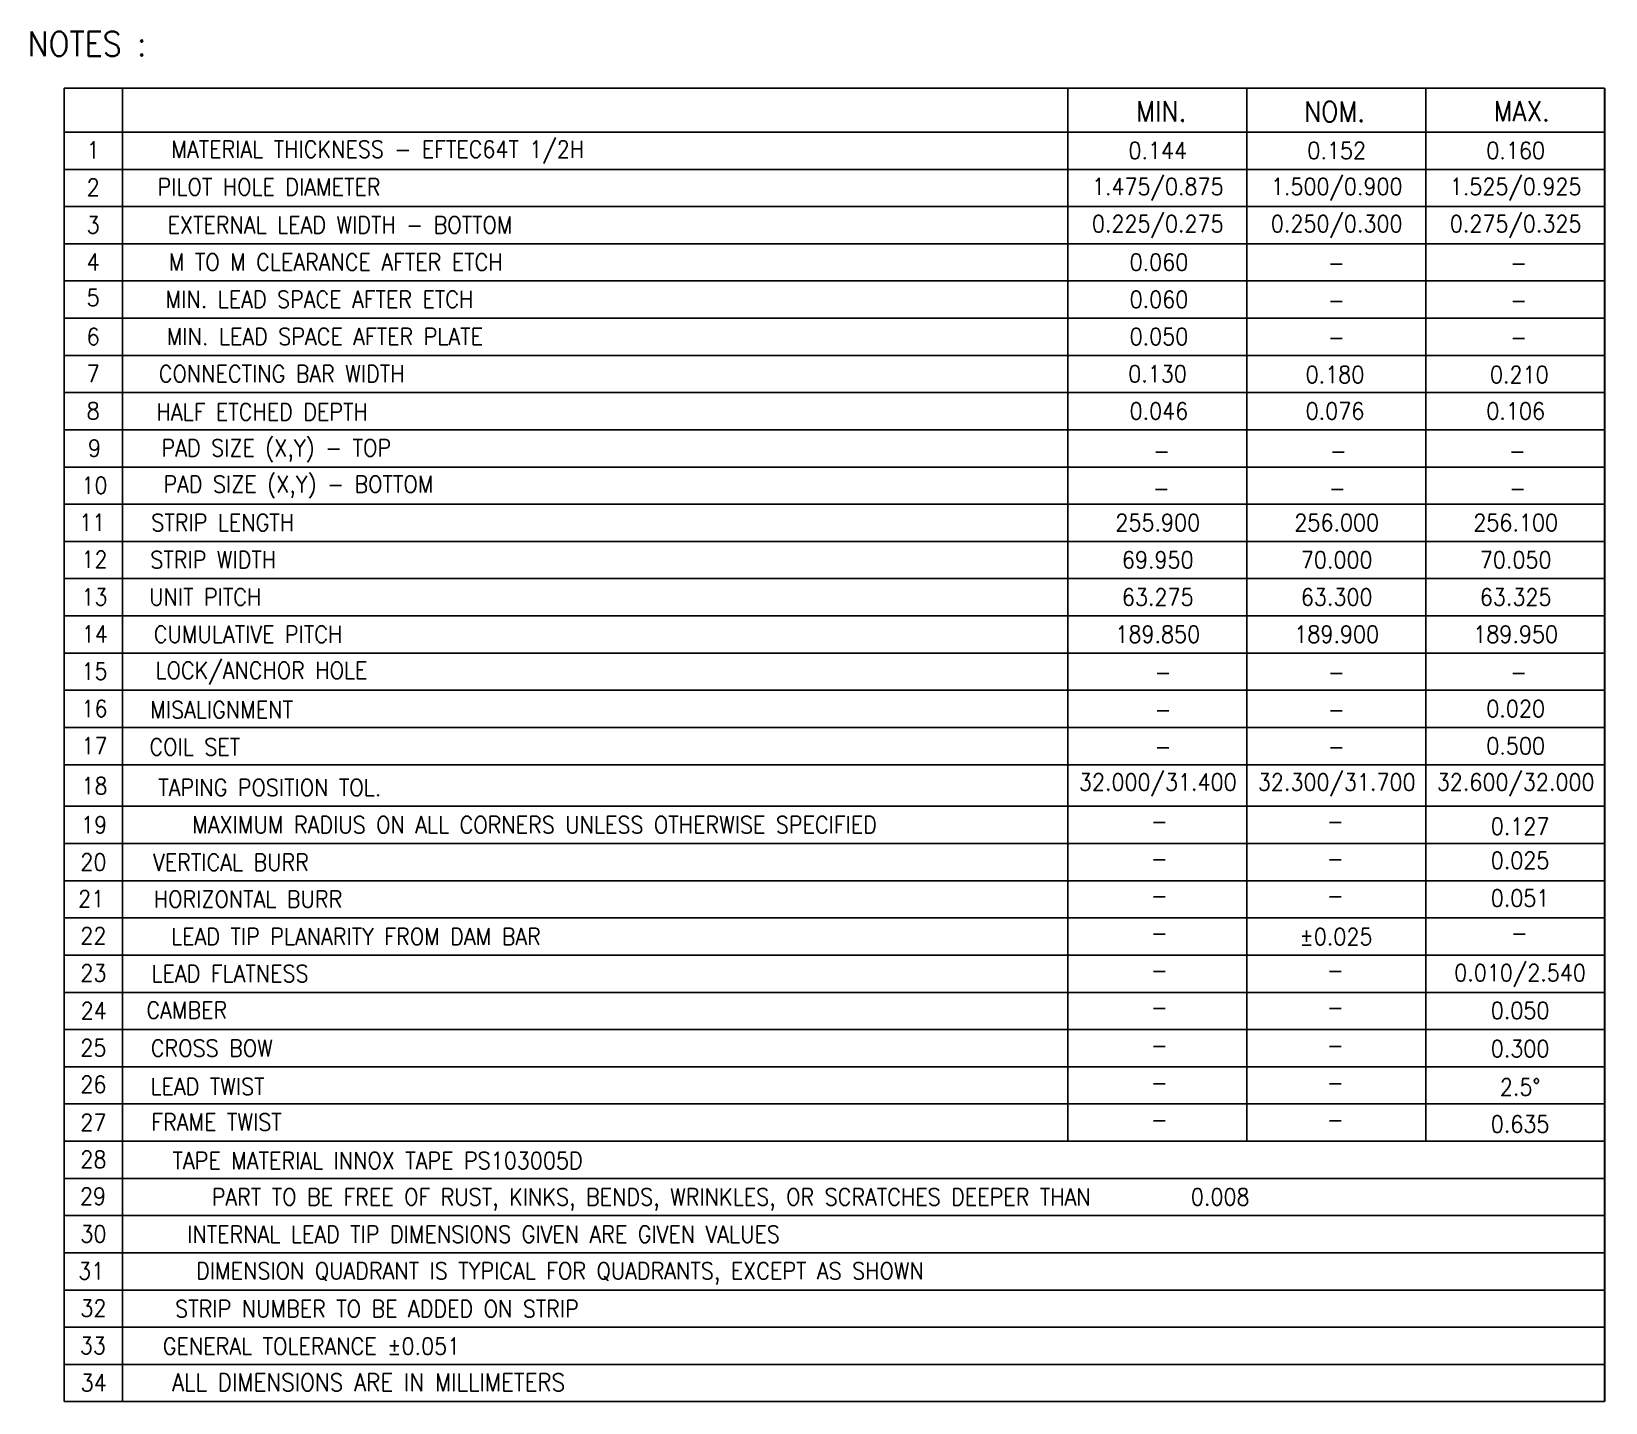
# Model space of a CAD drawing. Header units: millimetres. Extents: x 436.29 to 441.72, y 95.19 to 99.92.
import ezdxf
from ezdxf.enums import TextEntityAlignment as Align

# ---------------------------------------------------------------- set-up
doc = ezdxf.new("R2010")
doc.units = ezdxf.units.MM
doc.header["$LTSCALE"] = 0.5
doc.layers.add('NOTES', color=7, linetype='Continuous')
doc.styles.add('ROMANS', font='romans.shx')

msp = doc.modelspace()

# ---------------------------------------------------------------- linework, layer by layer
at = {"layer": 'NOTES', "color": 7}
for p, q in [((436.4037, 99.7252), (436.4037, 95.197)), ((436.4037, 95.197), (441.7167, 95.197))]:
    msp.add_line(p, q, dxfattribs=at)
at = {"layer": 'NOTES', "color": 3}
for p, q in [((436.6051, 95.197), (436.6051, 99.7252)), ((436.4037, 99.5732), (441.7167, 99.5732)), ((436.4037, 99.4449), (441.7167, 99.4449)), ((436.4037, 99.3166), (441.7167, 99.3166)), ((436.4037, 99.1884), (441.7167, 99.1884)), ((436.4037, 99.0601), (441.7167, 99.0601)), ((436.4037, 98.9318), (441.7167, 98.9318)), ((436.4037, 98.8036), (441.7167, 98.8036)), ((436.4037, 98.6753), (441.7167, 98.6753)), ((436.4037, 98.547), (441.7167, 98.547)), ((436.4037, 98.4188), (441.7167, 98.4188)), ((436.4037, 98.2905), (441.7167, 98.2905)), ((436.4037, 98.1622), (441.7167, 98.1622)), ((436.4037, 98.034), (441.7167, 98.034)), ((436.4037, 97.9057), (441.7167, 97.9057)), ((436.4037, 97.7774), (441.7167, 97.7774)), ((436.4037, 97.6492), (441.7167, 97.6492)), ((436.4037, 97.5209), (441.7167, 97.5209)), ((436.4037, 97.3926), (441.7167, 97.3926)), ((436.4037, 97.2492), (441.7167, 97.2492)), ((436.4037, 97.121), (441.7167, 97.121)), ((436.4037, 96.9927), (441.7167, 96.9927)), ((436.4037, 96.8644), (441.7167, 96.8644)), ((436.4037, 96.7362), (441.7167, 96.7362)), ((436.4037, 96.6079), (441.7167, 96.6079)), ((436.4037, 96.4796), (441.7167, 96.4796)), ((436.4037, 96.3514), (441.7167, 96.3514)), ((436.4037, 96.2231), (441.7167, 96.2231)), ((436.4037, 96.0948), (441.7167, 96.0948)), ((436.4037, 95.9666), (441.7167, 95.9666)), ((436.4037, 95.8383), (441.7167, 95.8383)), ((436.4037, 95.71), (441.7167, 95.71)), ((436.4037, 95.71), (441.7167, 95.71)), ((436.4037, 95.5818), (441.7167, 95.5818)), ((436.4037, 95.4535), (441.7167, 95.4535)), ((436.4037, 95.3252), (441.7167, 95.3252)), ((436.4037, 95.197), (441.7167, 95.197))]:
    msp.add_line(p, q, dxfattribs=at)
at = {"layer": 'NOTES', "color": 7, "const_width": 0.00583}
for points in [[(436.4037, 99.7252), (441.7167, 99.7252)], [(439.8651, 97.3926), (439.8651, 99.7252)], [(440.4823, 97.3926), (440.4823, 99.7252)], [(441.0995, 97.3926), (441.0995, 99.7252)], [(441.7167, 95.197), (441.7167, 99.7252)], [(439.8651, 96.0948), (439.8651, 97.3919)], [(440.4823, 96.0948), (440.4823, 97.3919)], [(441.0995, 96.0948), (441.0995, 97.3919)]]:
    msp.add_lwpolyline(points, dxfattribs=at)

# ---------------------------------------------------------------- texts
at = {"layer": 'NOTES', "color": 7, "style": 'ROMANS', "width": 0.9}
for s, height, p in [('NOTES :', 0.08496, (436.4828, 99.8777)), ('MIN.', 0.06996, (440.1874, 99.6449)), ('NOM.', 0.06996, (440.7849, 99.6442)), ('MAX.', 0.06996, (441.4307, 99.6455))]:
    msp.add_text(s, height=height, dxfattribs=at).set_placement(p, align=Align.MIDDLE)
at = {"layer": 'NOTES', "color": 3, "style": 'ROMANS', "width": 0.9}
for s, height, p in [('1', 0.0583, (436.504, 99.5114)), ('MATERIAL THICKNESS - EFTEC64T 1/2H', 0.058302, (437.4853, 99.51)), ('0.144', 0.0583, (440.1754, 99.5098)), ('0.152', 0.0583, (440.7926, 99.5098)), ('0.160', 0.0583, (441.4098, 99.5098)), ('2', 0.0583, (436.504, 99.3831)), ('PILOT HOLE DIAMETER', 0.058302, (437.1105, 99.3844)), ('1.475/0.875', 0.058302, (440.1754, 99.3816)), ('1.500/0.900', 0.058302, (440.7926, 99.3816)), ('1.525/0.925', 0.058302, (441.4098, 99.3816)), ('0.225/0.275', 0.058302, (440.1754, 99.2533)), ('0.250/0.300', 0.058302, (440.7926, 99.2533)), ('0.275/0.325', 0.058302, (441.4098, 99.2533)), ('3', 0.0583, (436.504, 99.2534)), ('EXTERNAL LEAD WIDTH - BOTTOM', 0.058302, (437.3554, 99.2535)), ('4', 0.0583, (436.504, 99.1256)), ('M TO M CLEARANCE AFTER ETCH', 0.058302, (437.3404, 99.1252)), ('0.060', 0.0583, (440.1795, 99.125)), ('-', 0.0583, (440.7914, 99.1223)), ('-', 0.0583, (441.42, 99.1223)), ('5', 0.0583, (436.504, 99.0031)), ('MIN. LEAD SPACE AFTER ETCH', 0.058302, (437.2842, 98.9969)), ('0.060', 0.0583, (440.1795, 98.9968)), ('-', 0.0583, (440.7914, 98.994)), ('-', 0.0583, (441.42, 98.994)), ('6', 0.0583, (436.504, 98.8682)), ('MIN. LEAD SPACE AFTER PLATE', 0.058302, (437.3029, 98.8687)), ('0.050', 0.0583, (440.1795, 98.8685)), ('-', 0.0583, (440.7914, 98.8658)), ('-', 0.0583, (441.42, 98.8658)), ('7', 0.0583, (436.504, 98.7408)), ('CONNECTING BAR WIDTH', 0.058302, (437.1542, 98.7404)), ('0.130', 0.0583, (440.1748, 98.7402)), ('0.180', 0.0583, (440.7865, 98.7375)), ('0.210', 0.0583, (441.4224, 98.7375)), ('8', 0.0583, (436.504, 98.6125)), ('HALF ETCHED DEPTH', 0.058302, (437.0868, 98.6088)), ('0.046', 0.0583, (440.1794, 98.612)), ('0.076', 0.0583, (440.7867, 98.612)), ('0.106', 0.0583, (441.4098, 98.612)), ('9', 0.0583, (436.5083, 98.4839)), ('PAD SIZE (X,Y) - TOP', 0.058302, (437.1355, 98.4805)), ('-', 0.0583, (440.1892, 98.4737)), ('-', 0.0583, (440.7983, 98.4737)), ('-', 0.0583, (441.4155, 98.4737)), ('10', 0.0583, (436.5083, 98.3557)), ('PAD SIZE (X,Y) - BOTTOM', 0.058302, (437.2117, 98.3556)), ('-', 0.0583, (440.1879, 98.3455)), ('-', 0.0583, (440.7943, 98.3455)), ('-', 0.0583, (441.417, 98.3455)), ('11', 0.0583, (436.5008, 98.2281)), ('STRIP LENGTH', 0.058302, (436.9506, 98.2273)), ('255.900', 0.0583, (440.1754, 98.2272)), ('256.000', 0.0583, (440.7926, 98.2272)), ('256.100', 0.0583, (441.4098, 98.2272)), ('12', 0.0583, (436.5083, 98.1005)), ('STRIP WIDTH', 0.058302, (436.9181, 98.0991)), ('69.950', 0.0583, (440.1754, 98.0989)), ('70.000', 0.0583, (440.7926, 98.0989)), ('70.050', 0.0583, (441.4098, 98.0989)), ('13', 0.0583, (436.5083, 97.9709)), ('UNIT PITCH', 0.0583, (436.8906, 97.9708)), ('63.275', 0.0583, (440.1754, 97.9706)), ('63.300', 0.0583, (440.7926, 97.9706)), ('63.325', 0.0583, (441.4098, 97.9706)), ('14', 0.0583, (436.5096, 97.8433)), ('CUMULATIVE PITCH', 0.058302, (437.0381, 97.8421)), ('189.850', 0.0583, (440.1754, 97.8424)), ('189.900', 0.0583, (440.7926, 97.8424)), ('189.950', 0.0583, (441.4098, 97.8424)), ('15', 0.0583, (436.5083, 97.7149)), ('LOCK/ANCHOR HOLE', 0.058302, (437.0843, 97.7137)), ('-', 0.0583, (440.1936, 97.7114)), ('-', 0.0583, (440.7914, 97.7114)), ('-', 0.0583, (441.42, 97.7114)), ('16', 0.0583, (436.5083, 97.586)), ('MISALIGNMENT', 0.058302, (436.9469, 97.582)), ('0.020', 0.0583, (441.4098, 97.5858)), ('-', 0.0583, (440.1936, 97.5831)), ('-', 0.0583, (440.7914, 97.5831)), ('17', 0.0583, (436.5083, 97.4577)), ('COIL SET', 0.0583, (436.8544, 97.4539)), ('-', 0.0583, (440.1936, 97.4548)), ('-', 0.0583, (440.7914, 97.4548)), ('0.500', 0.0583, (441.4098, 97.4576)), ('18', 0.0583, (436.5083, 97.3202)), ('TAPING POSITION TOL.', 0.058302, (437.113, 97.314)), ('32.000/31.400', 0.058302, (440.1754, 97.3285)), ('32.300/31.700', 0.058302, (440.7926, 97.3285)), ('32.600/32.000', 0.058302, (441.4098, 97.3285)), ('19', 0.0583, (436.5071, 97.1853)), ('MAXIMUM RADIUS ON ALL CORNERS UNLESS OTHERWISE SPECIFIED', 0.058302, (438.0263, 97.1857)), ('-', 0.0583, (440.1807, 97.1975)), ('-', 0.0583, (440.7877, 97.1975)), ('20', 0.0583, (436.5046, 97.057)), ('VERTICAL BURR', 0.058302, (436.9793, 97.0561)), ('-', 0.0583, (440.1807, 97.0693)), ('-', 0.0583, (440.7877, 97.0693)), ('0.025', 0.0583, (441.425, 97.0627)), ('21', 0.0583, (436.4971, 96.9303)), ('HORIZONTAL BURR', 0.058302, (437.0381, 96.9292)), ('0.051', 0.0583, (441.425, 96.9328)), ('-', 0.0583, (440.1807, 96.941)), ('-', 0.0583, (440.7877, 96.941)), ('22', 0.0583, (436.5046, 96.8027)), ('LEAD TIP PLANARITY FROM DAM BAR', 0.058302, (437.4103, 96.8004)), ('-', 0.0583, (440.1807, 96.8127)), ('-', 0.0583, (441.4227, 96.8127)), ('23', 0.0583, (436.5046, 96.6744)), ('LEAD FLATNESS', 0.058302, (436.9759, 96.6727)), ('0.010/2.540', 0.058302, (441.425, 96.6714)), ('-', 0.0583, (440.1807, 96.6845)), ('-', 0.0583, (440.7877, 96.6845)), ('CAMBER', 0.0583, (436.8269, 96.5464)), ('0.050', 0.0583, (441.425, 96.5455)), ('24', 0.0583, (436.5058, 96.5447)), ('-', 0.0583, (440.1807, 96.5562)), ('-', 0.0583, (440.7877, 96.5562)), ('25', 0.0583, (436.5046, 96.4169)), ('CROSS BOW', 0.0583, (436.9131, 96.4155)), ('-', 0.0583, (440.1807, 96.4252)), ('-', 0.0583, (440.7877, 96.4252)), ('0.300', 0.0583, (441.425, 96.4138)), ('26', 0.0583, (436.5046, 96.2908)), ('LEAD TWIST', 0.0583, (436.8982, 96.2834)), ('2.5%%d', 0.0583, (441.425, 96.2815)), ('-', 0.0583, (440.1807, 96.2969)), ('-', 0.0583, (440.7877, 96.2969)), ('27', 0.0583, (436.5046, 96.1594)), ('FRAME TWIST', 0.058302, (436.9294, 96.1607)), ('-', 0.0583, (440.1807, 96.1687)), ('-', 0.0583, (440.7877, 96.1687)), ('0.635', 0.0583, (441.425, 96.1538)), ('28', 0.0583, (436.5046, 96.0321)), ('TAPE MATERIAL INNOX TAPE PS103005D ', 0.058302, (437.5028, 96.0279)), ('29', 0.0583, (436.5033, 95.9049)), ('PART TO BE FREE OF RUST, KINKS, BENDS, WRINKLES, OR SCRATCHES DEEPER THAN', 0.058302, (438.4285, 95.8939)), ('0.008', 0.0583, (440.3908, 95.9026)), ('30', 0.0583, (436.5046, 95.7752)), ('INTERNAL LEAD TIP DIMENSIONS GIVEN ARE GIVEN VALUES', 0.058302, (437.8502, 95.7741)), ('31', 0.0583, (436.4971, 95.6476)), ('DIMENSION QUADRANT IS TYPICAL FOR QUADRANTS, EXCEPT AS SHOWN', 0.058302, (438.1138, 95.6391)), ('32', 0.0583, (436.5046, 95.5193)), ('STRIP NUMBER TO BE ADDED ON STRIP', 0.058302, (437.4828, 95.5172)), ('33', 0.0583, (436.5029, 95.3903)), ('GENERAL TOLERANCE %%P0.051', 0.058302, (437.2569, 95.3882)), ('34', 0.0583, (436.5058, 95.2622)), ('ALL DIMENSIONS ARE IN MILLIMETERS', 0.060288, (437.4536, 95.2637))]:
    msp.add_text(s, height=height, dxfattribs=at).set_placement(p, align=Align.MIDDLE)
at = {"layer": 'NOTES', "color": 1, "style": 'ROMANS', "width": 0.9}
for s, p in [('0.127', (441.425, 97.1805)), ('%%P0.025', (440.79, 96.7999))]:
    msp.add_text(s, height=0.0583, dxfattribs=at).set_placement(p, align=Align.MIDDLE)

doc.saveas('drawing.dxf')
